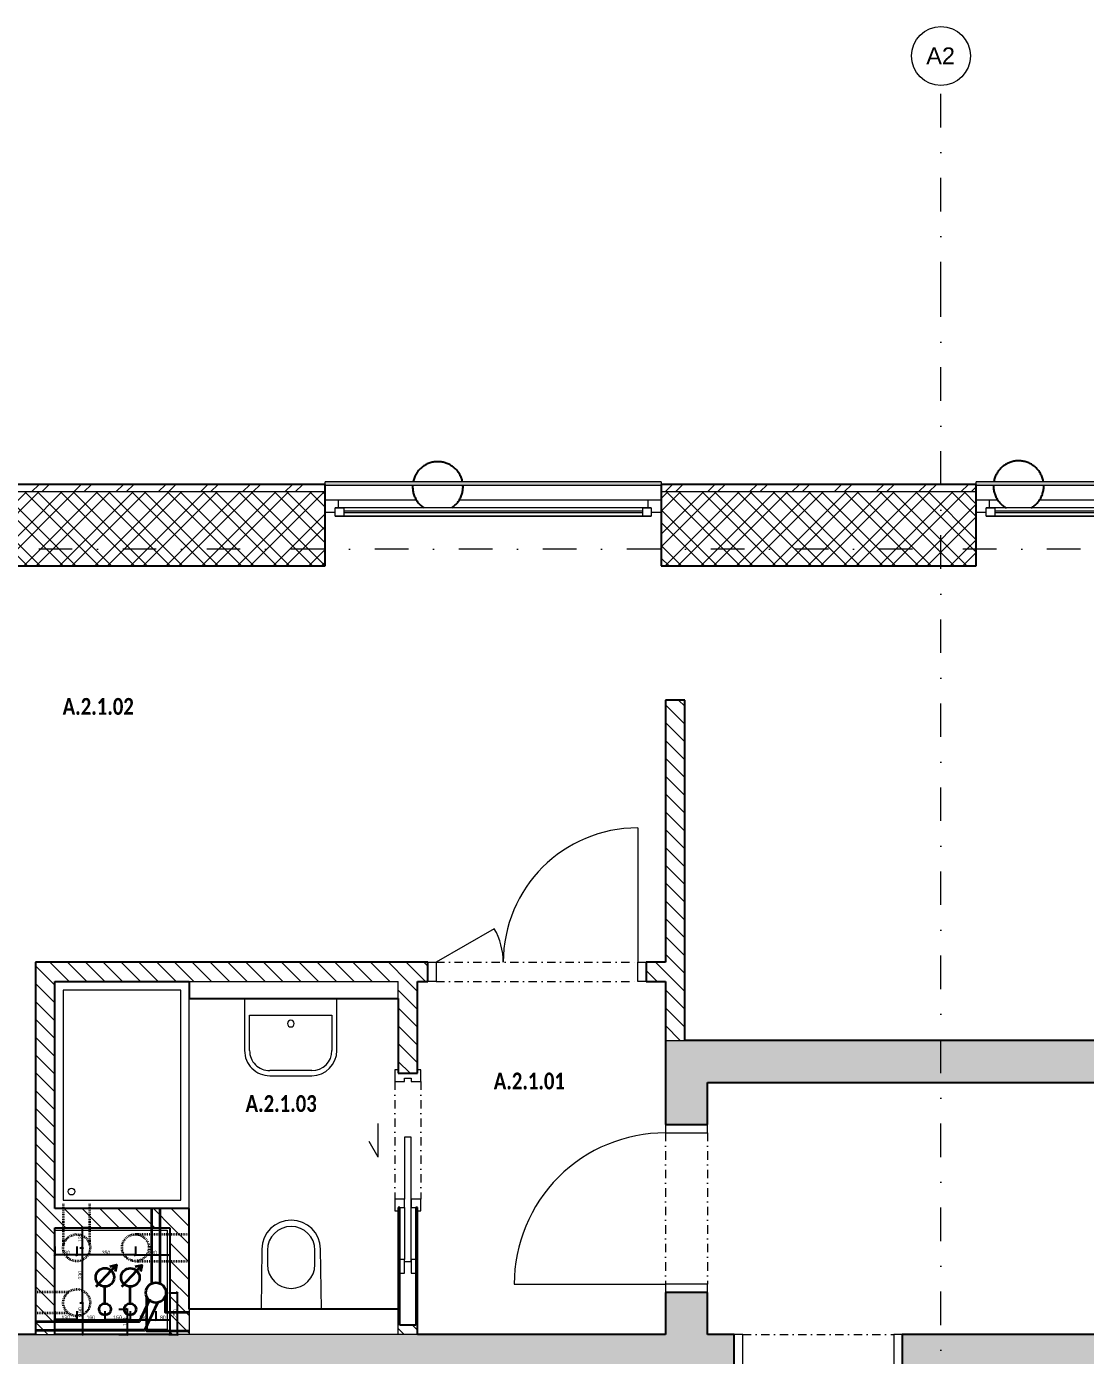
# Model space of a CAD drawing. Header units: millimetres. Extents: x -3417 to 49379, y -3604 to 14792.
# Drawn here: x 2658 to 8960, y 6850 to 14760 of the extents above; entities that cross this region are included whole.
import ezdxf

# ---------------------------------------------------------------- set-up
doc = ezdxf.new("R2010")
doc.units = ezdxf.units.MM
for name, pattern in [('HA_DashDot_10mm-S3mm', [500, 200, -150, 0, -150]), ('UDL_2NP_A$0$HA_DashDot_10mm-S3mm', [500, 200, -150, 0, -150]), ('UDL_2NP_A$0$HA_DashDot_2_2mm-S0_6mm', [110, 50, -30, 0, -30])]:
    doc.linetypes.add(name, pattern=pattern)
for name, color, linetype, lineweight in [('_kanalizace', 34, 'Continuous', 35), ('_vodovod', 5, 'Continuous', 35), ('_VZT', 3, 'Continuous', 35), ('ABMV_det-koty 10', 140, 'Continuous', 5), ('UDL_2NP_A$0$A-AREA-____-IDEN', 252, 'Continuous', 9), ('UDL_2NP_A$0$A-DOOR-____-MCUT', 252, 'UDL_2NP_A$0$HA_DashDot_2_2mm-S0_6mm', 9), ('UDL_2NP_A$0$A-DOOR-____-OTLN', 252, 'Continuous', 9), ('UDL_2NP_A$0$A-DOOR-FRAM-MCUT', 252, 'Continuous', 9), ('UDL_2NP_A$0$A-FLOR-HRAL-OTLN', 252, 'Continuous', 9), ('UDL_2NP_A$0$A-GENM-____-OTLN', 252, 'Continuous', 9), ('UDL_2NP_A$0$A-GLAZ-____-MCUT', 252, 'Continuous', 5), ('UDL_2NP_A$0$A-GLAZ-____-OTLN', 252, 'Continuous', 5), ('UDL_2NP_A$0$A-WALL-____-MCUT', 252, 'Continuous', 9), ('UDL_2NP_A$0$A-WALL-____-PATT', 252, 'Continuous', 25), ('UDL_2NP_A$0$I-WALL-____-MCUT', 252, 'Continuous', 25), ('UDL_2NP_A$0$P-SANR-FIXT-OTLN', 252, 'Continuous', 9), ('UDL_2NP_A$0$S-GRID-____-IDEN', 252, 'Continuous', 9), ('UDL_2NP_A$0$S-GRID-____-OTLN', 252, 'Continuous', 5)]:
    doc.layers.add(name, color=color, linetype=linetype, lineweight=lineweight)
doc.styles.add('ar-na-light10', font='ARIALN.TTF', dxfattribs={"height": 22})
doc.styles.add('UDL_2NP_A$0$Arial_1', font='arial.ttf', dxfattribs={"height": 100})
doc.styles.add('UDL_2NP_A$0$Calibri_B', font='calibrib.ttf', dxfattribs={"width": 0.8, "height": 100})
doc.dimstyles.new('Copy of _MP_10', dxfattribs={"dimscale": 50, "dimtxt": 22, "dimasz": 0.2, "dimexe": 0.12, "dimexo": 0.15, "dimgap": 0.04165, "dimtad": 1, "dimdec": 0, "dimrnd": 0.5, "dimzin": 3, "dimdsep": 46, "dimtxsty": 'ar-na-light10', "dimblk": 'OBLIQUE', "dimcen": 0.12, "dimadec": 0, "dimazin": 2, "dimtfac": 0.75, "dimtdec": 0, "dimtix": 1, "dimtmove": 2, "dimatfit": 2, "dimldrblk": 'OBLIQUE', "dimfxl": 1, "dimfxlon": 1, "dimtolj": 1, "dimtzin": 0, "dimarcsym": 0})
pattern_1 = [(135, (0, 0), (-53.033, -53.033), [])]

# ---------------------------------------------------------------- blocks, each defined once
blk = doc.blocks.new('UDL_2NP_A$0$HA_DR_Single_Swing_Solid - In_900x2100-1679348-UDL_2NP-A')
at = {"layer": 'UDL_2NP_A$0$A-DOOR-____-MCUT'}
for p, q in [((-450, 125), (450, 125)), ((-450, -125), (450, -125))]:
    blk.add_line(p, q, dxfattribs=at)
at = {"layer": 'UDL_2NP_A$0$A-DOOR-____-OTLN', "lineweight": 5}
blk.add_line((450, -1025), (450, -125), dxfattribs=at)
blk.add_arc((450, -125), 900, 180, 270, dxfattribs=at)
at = {"layer": 'UDL_2NP_A$0$A-DOOR-FRAM-MCUT'}
for p, q in [((-450, 125), (-500, 125)), ((-500, 125), (-500, -125)), ((-450, -125), (-450, 125)), ((500, 125), (450, 125)), ((450, 125), (450, -125)), ((500, -125), (500, 125)), ((-500, -125), (-450, -125)), ((450, -125), (500, -125))]:
    blk.add_line(p, q, dxfattribs=at)
blk = doc.blocks.new('UDL_2NP_A$0$HA_DR_Double_Swing_Solid - In_1200x2100_800-1679381-UDL_2NP-A')
at = {"layer": 'UDL_2NP_A$0$A-DOOR-____-MCUT'}
for p, q in [((-600, 57.5), (600, 57.5)), ((-600, -57.5), (600, -57.5))]:
    blk.add_line(p, q, dxfattribs=at)
at = {"layer": 'UDL_2NP_A$0$A-DOOR-____-OTLN', "lineweight": 5}
for p, q in [((600, 857.5), (600, 57.5)), ((-253.6, 257.5), (-600, 57.5))]:
    blk.add_line(p, q, dxfattribs=at)
for centre, radius, start, end in [((600, 57.5), 800, 90, 180), ((-600, 57.5), 400, 360, 30)]:
    blk.add_arc(centre, radius, start, end, dxfattribs=at)
at = {"layer": 'UDL_2NP_A$0$A-DOOR-FRAM-MCUT'}
for p, q in [((-650, -57.5), (-650, 57.5)), ((-650, 57.5), (-600, 57.5)), ((-600, 57.5), (-600, -57.5)), ((600, 57.5), (650, 57.5)), ((600, -57.5), (600, 57.5)), ((650, 57.5), (650, -57.5)), ((-600, -57.5), (-650, -57.5)), ((650, -57.5), (600, -57.5))]:
    blk.add_line(p, q, dxfattribs=at)
blk = doc.blocks.new('UDL_2NP_A$0$HA_DR_Single_SlidingToPocket_Solid - In_700x2100-1679426-UDL_2NP-A')
at = {"layer": 'UDL_2NP_A$0$A-DOOR-____-MCUT'}
for p, q in [((-350, 77.5), (350, 77.5)), ((-350, -77.5), (350, -77.5))]:
    blk.add_line(p, q, dxfattribs=at)
at = {"layer": 'UDL_2NP_A$0$A-DOOR-____-MCUT', "linetype": 'Continuous', "lineweight": 5}
for p, q in [((720, 18.6), (-20, 18.6)), ((-20, 18.6), (-20, -20)), ((720, -20), (720, 18.6)), ((-20, -20), (350, -20)), ((400, -20), (710, -20)), ((100, -177.5), (-100, -177.5)), ((100, -177.5), (7.6, -230.8))]:
    blk.add_line(p, q, dxfattribs=at)
at = {"layer": 'UDL_2NP_A$0$A-DOOR-FRAM-MCUT'}
for p, q in [((-350, 77.5), (-420, 77.5)), ((-420, 77.5), (-420, 57.5)), ((-420, 57.5), (-400, 57.5)), ((-400, 57.5), (-400, -57.5)), ((-370, -20), (-370, 20)), ((-370, 20), (-350, 20)), ((-350, 20), (-350, 77.5)), ((420, 77.5), (350, 77.5)), ((350, 77.5), (350, 20)), ((350, 20), (400, 20)), ((400, 20), (400, 57.5)), ((400, 57.5), (420, 57.5)), ((420, 57.5), (420, 77.5)), ((790, 47.5), (710, 47.5)), ((710, 47.5), (710, 20)), ((710, 20), (790, 20)), ((790, 20), (790, 47.5)), ((-400, -57.5), (-420, -57.5)), ((-420, -57.5), (-420, -77.5)), ((-420, -77.5), (-350, -77.5)), ((-350, -20), (-370, -20)), ((-350, -77.5), (-350, -20)), ((400, -20), (350, -20)), ((350, -20), (350, -77.5)), ((350, -77.5), (420, -77.5)), ((400, -57.5), (400, -20)), ((420, -57.5), (400, -57.5)), ((420, -77.5), (420, -57.5)), ((710, -20), (710, -47.5)), ((790, -20), (710, -20)), ((710, -47.5), (790, -47.5)), ((790, -47.5), (790, -20))]:
    blk.add_line(p, q, dxfattribs=at)
blk = doc.blocks.new('UDL_2NP_A$0$HA_WD_SinglePanel - 1000x2400-1387701-UDL_2NP-A')
at = {"layer": 'UDL_2NP_A$0$A-GLAZ-____-MCUT'}
for p, q in [((-420, 170), (-500, 170)), ((-420, 125), (-420, 170)), ((500, 170), (420, 170)), ((420, 170), (420, 125)), ((-500, 100), (-440, 100)), ((-440, 75), (-440, 125)), ((-440, 125), (-390, 125)), ((-390, 125), (-390, 75)), ((390, 105), (-390, 105)), ((390, 95), (-390, 95)), ((390, 75), (390, 125)), ((390, 125), (440, 125)), ((440, 125), (440, 75)), ((440, 100), (500, 100)), ((-390, 75), (-440, 75)), ((440, 75), (390, 75))]:
    blk.add_line(p, q, dxfattribs=at)
at = {"layer": 'UDL_2NP_A$0$A-GLAZ-____-OTLN'}
for p, q in [((-370.2, 170), (-420, 170)), ((420, 170), (-124.7, 170)), ((440, 125), (-440, 125)), ((-440, 75), (-440, 125)), ((390, 125), (-390, 125)), ((440, 125), (440, 75)), ((-440, 75), (440, 75)), ((390, 75), (-390, 75))]:
    blk.add_line(p, q, dxfattribs=at)
blk = doc.blocks.new('UDL_2NP_A$0$HA_WD_SinglePanel - 2000x2400-1391513-UDL_2NP-A')
at = {"layer": 'UDL_2NP_A$0$A-GLAZ-____-MCUT'}
for p, q in [((-920, 170), (-1000, 170)), ((-920, 125), (-920, 170)), ((1000, 170), (920, 170)), ((920, 170), (920, 125)), ((-1000, 100), (-940, 100)), ((-940, 75), (-940, 125)), ((-940, 125), (-890, 125)), ((-890, 125), (-890, 75)), ((890, 105), (-890, 105)), ((890, 95), (-890, 95)), ((890, 75), (890, 125)), ((890, 125), (940, 125)), ((940, 125), (940, 75)), ((940, 100), (1000, 100)), ((-890, 75), (-940, 75)), ((940, 75), (890, 75))]:
    blk.add_line(p, q, dxfattribs=at)
at = {"layer": 'UDL_2NP_A$0$A-GLAZ-____-OTLN'}
for p, q in [((-455.8, 170), (-920, 170)), ((920, 170), (-203.1, 170)), ((940, 125), (-940, 125)), ((-940, 75), (-940, 125)), ((890, 125), (-890, 125)), ((940, 125), (940, 75)), ((-940, 75), (940, 75)), ((890, 75), (-890, 75))]:
    blk.add_line(p, q, dxfattribs=at)
blk = doc.blocks.new('UDL_2NP_A$0$HA_GM_Shaft_Rectangle - Default-1562919-UDL_2NP-A')
at = {"layer": 'UDL_2NP_A$0$A-GENM-____-OTLN'}
for p, q in [((0, -590), (0, 0)), ((0, 0), (670, 0)), ((670, 0), (670, -590)), ((670, -590), (0, -590))]:
    blk.add_line(p, q, dxfattribs=at)
blk = doc.blocks.new('UDL_2NP_A$0$ABMV_WashBasin_Generic - 550x460-1481868-UDL_2NP-A')
at = {"layer": 'UDL_2NP_A$0$P-SANR-FIXT-OTLN'}
for p, q in [((250, 510), (0, 510)), ((0, 480), (250, 480)), ((-150, 360), (-150, 50)), ((-120, 150), (-120, 360)), ((370, 360), (370, 150)), ((400, 50), (400, 360)), ((370, 150), (-120, 150))]:
    blk.add_line(p, q, dxfattribs=at)
for centre, radius, start, end in [((0, 360), 150, 90, 180), ((0, 360), 120, 90, 180), ((250, 360), 150, 360, 90), ((250, 360), 120, 360, 90), ((125, 200), 20, 90, 270), ((125, 200), 20, 270, 90)]:
    blk.add_arc(centre, radius, start, end, dxfattribs=at)
blk = doc.blocks.new('UDL_2NP_A$0$ABMV_Toilet_WallHung - Default-1481197-UDL_2NP-A')
at = {"layer": 'UDL_2NP_A$0$A-GENM-____-OTLN'}
for p, q in [((-50, 432.3), (-54.6, 75)), ((-16.3, 426.2), (-16.3, 340.3)), ((266.3, 340.3), (266.3, 426.2)), ((304.6, 75), (300, 432.3))]:
    blk.add_line(p, q, dxfattribs=at)
for centre, radius, start, end in [((125, 430.1), 175, 0.73231, 179.26769), ((125, 426.2), 141.3, 0, 180), ((125, 340.3), 141.3, 180, 360)]:
    blk.add_arc(centre, radius, start, end, dxfattribs=at)
blk = doc.blocks.new('UDL_2NP_A$0$ABMV_ShowerBasin_Generic - 800x1350-1417796-UDL_2NP-A')
at = {"layer": 'UDL_2NP_A$0$P-SANR-FIXT-OTLN'}
for p, q in [((1300, -50), (50, -50)), ((50, -50), (50, -750)), ((50, -50), (50, -750)), ((1300, -50), (50, -50)), ((1300, -750), (1300, -50)), ((1300, -750), (1300, -50)), ((50, -750), (1300, -750)), ((50, -750), (1300, -750)), ((0, -800), (1250, -800)), ((0, -800), (1250, -800))]:
    blk.add_line(p, q, dxfattribs=at)
blk.add_circle((100, -100), 20, dxfattribs=at)
blk = doc.blocks.new('UDL_2NP_A$0$Railing - Railing-1645061-UDL_2NP-A')
at = {"layer": 'UDL_2NP_A$0$A-FLOR-HRAL-OTLN'}
blk.add_hatch(color=256, dxfattribs=at).paths.add_polyline_path([(6435, 12030), (6435, 12050), (4435, 12050), (4435, 12030), (6022.3, 12030)])
for p, q in [((4435, 12035), (4435, 12050)), ((6435, 12050), (4435, 12050)), ((4435, 12030), (6435, 12030)), ((6435, 12050), (6435, 12035))]:
    blk.add_line(p, q, dxfattribs=at)
blk = doc.blocks.new('UDL_2NP_A$0$Railing - Railing-1645221-UDL_2NP-A')
at = {"layer": 'UDL_2NP_A$0$A-FLOR-HRAL-OTLN'}
blk.add_hatch(color=256, dxfattribs=at).paths.add_polyline_path([(9310, 12030), (9310, 12050), (8310, 12050), (8310, 12030), (9305.8, 12030)])
for p, q in [((8310, 12035), (8310, 12050)), ((9310, 12050), (8310, 12050)), ((8310, 12030), (9310, 12030)), ((9310, 12050), (9310, 12035))]:
    blk.add_line(p, q, dxfattribs=at)
blk = doc.blocks.new('UDL_2NP_A$0$HA_GM_ProductsPlaceholder - LP31 - Prosklenné zabradlí-V14-UDL_2NP-A')
at = {"layer": 'UDL_2NP_A$0$A-GENM-____-OTLN', "lineweight": 25, "flags": 128}
for points in [[(147, 30), (145.7, 35.7), (144.2, 41.5), (142.4, 47.2), (140.4, 52.8), (138.2, 58.4), (135.7, 63.9), (133, 69.3), (130.2, 74.5), (127.1, 79.7), (123.8, 84.7), (120.3, 89.6), (116.6, 94.3), (112.8, 98.9), (108.7, 103.3), (104.5, 107.6), (100.1, 111.7), (95.6, 115.6), (90.9, 119.3), (86, 122.9), (81, 126.2), (75.9, 129.4), (70.7, 132.3), (65.4, 135), (59.9, 137.5), (54.4, 139.8), (48.7, 141.9), (43, 143.7), (37.2, 145.3), (31.4, 146.7), (25.5, 147.8), (19.6, 148.7), (13.6, 149.4), (7.6, 149.8), (1.6, 150), (-4.4, 149.9), (-10.4, 149.6), (-16.3, 149.1), (-22.3, 148.3), (-28.2, 147.3), (-34.1, 146.1), (-39.9, 144.6), (-45.6, 142.9), (-51.3, 140.9), (-56.9, 138.8), (-62.4, 136.4), (-67.8, 133.8), (-73.1, 131), (-78.3, 127.9), (-83.4, 124.7), (-88.3, 121.3), (-93.1, 117.6), (-97.7, 113.8), (-102.2, 109.8), (-106.5, 105.7), (-110.6, 101.3), (-114.6, 96.8), (-118.4, 92.2), (-121.9, 87.3), (-125.3, 82.4), (-128.5, 77.3), (-131.5, 72.1), (-134.3, 66.8), (-136.9, 61.4), (-139.2, 55.9), (-141.3, 50.2), (-143.2, 44.6), (-144.9, 38.8), (-146.3, 33), (-146.9, 30)], [(-149.7, 10), (-149.7, 9.2), (-150, 3.2), (-150, 0)], [(-150, 0), (-149.9, -6), (-149.5, -12), (-148.9, -18), (-148.1, -23.9), (-147, -29.8), (-145.7, -35.7), (-144.2, -41.5), (-142.4, -47.2), (-140.4, -52.8), (-138.2, -58.4), (-135.7, -63.9), (-133, -69.3), (-130.2, -74.5), (-127.1, -79.7), (-123.8, -84.7), (-120.3, -89.6), (-116.6, -94.3), (-112.8, -98.9), (-108.7, -103.3), (-104.5, -107.6), (-100.1, -111.7), (-95.6, -115.6), (-90.9, -119.3), (-86, -122.9), (-82.9, -125)], [(83.4, -124.7), (88.3, -121.3), (93.1, -117.6), (97.7, -113.8), (102.2, -109.8), (106.5, -105.7), (110.6, -101.3), (114.6, -96.8), (118.4, -92.2), (121.9, -87.3), (125.3, -82.4), (128.5, -77.3), (131.5, -72.1), (134.3, -66.8), (136.9, -61.4), (139.2, -55.9), (141.3, -50.2), (143.2, -44.6), (144.9, -38.8), (146.3, -33), (147.5, -27.1), (148.5, -21.2), (149.2, -15.2), (149.7, -9.2), (150, -3.2), (150, 0)], [(150, 0), (149.9, 6), (149.6, 10)]]:
    blk.add_lwpolyline(points, dxfattribs=at)
blk = doc.blocks.new('UDL_2NP_A$0$HA_GM_ProductsPlaceholder - LP31 - Prosklenné zabradlí-V15-UDL_2NP-A')
at = {"layer": 'UDL_2NP_A$0$A-GENM-____-OTLN', "lineweight": 25}
blk.add_line((150, 0), (149.9, 5), dxfattribs=at)
at = {"layer": 'UDL_2NP_A$0$A-GENM-____-OTLN', "lineweight": 25, "flags": 128}
for points in [[(147.9, 25), (147, 29.8), (145.7, 35.7), (144.2, 41.5), (142.4, 47.2), (140.4, 52.8), (138.2, 58.4), (135.7, 63.9), (133, 69.3), (130.2, 74.5), (127.1, 79.7), (123.8, 84.7), (120.3, 89.6), (116.6, 94.3), (112.8, 98.9), (108.7, 103.3), (104.5, 107.6), (100.1, 111.7), (95.6, 115.6), (90.9, 119.3), (86, 122.9), (81, 126.2), (75.9, 129.4), (70.7, 132.3), (65.4, 135), (59.9, 137.5), (54.4, 139.8), (48.7, 141.9), (43, 143.7), (37.2, 145.3), (31.4, 146.7), (25.5, 147.8), (19.6, 148.7), (13.6, 149.4), (7.6, 149.8), (1.6, 150), (-4.4, 149.9), (-10.4, 149.6), (-16.3, 149.1), (-22.3, 148.3), (-28.2, 147.3), (-34.1, 146.1), (-39.9, 144.6), (-45.6, 142.9), (-51.3, 140.9), (-56.9, 138.8), (-62.4, 136.4), (-67.8, 133.8), (-73.1, 131), (-78.3, 127.9), (-83.4, 124.7), (-88.3, 121.3), (-93.1, 117.6), (-97.7, 113.8), (-102.2, 109.8), (-106.5, 105.7), (-110.6, 101.3), (-114.6, 96.8), (-118.4, 92.2), (-121.9, 87.3), (-125.3, 82.4), (-128.5, 77.3), (-131.5, 72.1), (-134.3, 66.8), (-136.9, 61.4), (-139.2, 55.9), (-141.3, 50.2), (-143.2, 44.6), (-144.9, 38.8), (-146.3, 33), (-147.5, 27.1), (-147.9, 25)], [(-149.9, 5), (-150, 3.2), (-150, 0)], [(-150, 0), (-149.9, -6), (-149.5, -12), (-148.9, -18), (-148.1, -23.9), (-147, -29.8), (-145.7, -35.7), (-144.2, -41.5), (-142.4, -47.2), (-140.4, -52.8), (-138.2, -58.4), (-135.7, -63.9), (-133, -69.3), (-130.2, -74.5), (-127.1, -79.7), (-123.8, -84.7), (-120.3, -89.6), (-116.6, -94.3), (-112.8, -98.9), (-108.7, -103.3), (-104.5, -107.6), (-100.1, -111.7), (-95.6, -115.6), (-90.9, -119.3), (-86, -122.9), (-81, -126.2), (-75.9, -129.4), (-74.8, -130)], [(74.8, -130), (78.3, -127.9), (83.4, -124.7), (88.3, -121.3), (93.1, -117.6), (97.7, -113.8), (102.2, -109.8), (106.5, -105.7), (110.6, -101.3), (114.6, -96.8), (118.4, -92.2), (121.9, -87.3), (125.3, -82.4), (128.5, -77.3), (131.5, -72.1), (134.3, -66.8), (136.9, -61.4), (139.2, -55.9), (141.3, -50.2), (143.2, -44.6), (144.9, -38.8), (146.3, -33), (147.5, -27.1), (148.5, -21.2), (149.2, -15.2), (149.7, -9.2), (150, -3.2), (150, 0)]]:
    blk.add_lwpolyline(points, dxfattribs=at)
blk = doc.blocks.new('UDL_2NP_A$0$Grid - Radius 3_5mm-353793-UDL_2NP-A')
at = {"layer": 'UDL_2NP_A$0$S-GRID-____-IDEN'}
blk.add_circle((0, 0), 3.5, dxfattribs=at)
blk = doc.blocks.new('UDL_2NP_A')
at = {"layer": 'UDL_2NP_A$0$A-WALL-____-PATT', "lineweight": 5}
h = blk.add_hatch(dxfattribs=at)
h.set_pattern_fill('FP_5', color=256, style=0, pattern_type=2)
h.set_pattern_definition([(45, (0, 0), (-125.7236, 125.7236), []), (45, (0, 190.5), (-125.7236, 125.7236), [])])
h.paths.add_polyline_path([(549.8, 11990), (4435, 11990), (4435, 12035), (-385, 12035), (-385, 11990), (200, 11990)])
h.paths.add_polyline_path([(6435, 11990), (8310, 11990), (8310, 12035), (6435, 12035)])
h.paths.add_polyline_path([(9310, 11990), (15185, 11990), (15185, 12035), (9310, 12035)])
h.paths.add_polyline_path([(22500, 11990), (22545, 11990), (22545, 12035), (16185, 12035), (16185, 11990), (22439.7, 11990)])
h = blk.add_hatch(dxfattribs=at)
h.set_pattern_fill('FP_2', color=256, style=0, pattern_type=2)
h.set_pattern_definition([(45, (0, 0), (-106.066, 106.066), []), (45, (75, 0), (-106.066, 106.066), []), (315, (0, 0), (106.066, 106.066), []), (315, (75, 0), (106.066, 106.066), [])])
h.paths.add_polyline_path([(9365, 11550), (15185, 11550), (15185, 11990), (13438.7, 11990), (13438.7, 11890.1), (13338.7, 11890.1), (13338.7, 11990), (9310, 11990), (9310, 11550)])
h.paths.add_polyline_path([(6435, 11550), (8310, 11550), (8310, 11990), (6435, 11990)])
h.paths.add_polyline_path([(100, 11550), (4435, 11550), (4435, 11990), (200, 11990), (200, 11890), (100, 11890)])
h.paths.add_polyline_path([(22060, 11550), (22500, 11550), (22500, 11990), (16185, 11990), (16185, 11550), (19560, 11550)])
h.paths.add_polyline_path([(9659.9, 11889.9), (9559.9, 11889.9), (9559.9, 11989.9), (9659.9, 11989.9)])
h.paths.add_polyline_path([(19460, 11890), (19460, 11990), (19560, 11990), (19560, 11890)])
h = blk.add_hatch(dxfattribs=at)
h.set_pattern_fill('FP_1', color=256, style=0, pattern_type=2)
h.set_pattern_definition(pattern_1)
h.paths.add_polyline_path([(6575, 8725), (6575, 10750), (6460, 10750), (6460, 8725)])
h = blk.add_hatch(dxfattribs=at)
h.set_pattern_fill('FP_1', color=256, style=0, pattern_type=2)
h.set_pattern_definition(pattern_1)
h.paths.add_polyline_path([(5045, 9075), (5045, 9190), (2710, 9190), (2710, 9075), (4985, 9075)])
h.paths.add_polyline_path([(6345, 9075), (6460, 9075), (6460, 9190), (6345, 9190)])
h = blk.add_hatch(dxfattribs=at)
h.set_pattern_fill('FP_1', color=256, style=0, pattern_type=2)
h.set_pattern_definition(pattern_1)
h.paths.add_polyline_path([(2710, 6975), (2825, 6975), (2825, 9075), (2710, 9075), (2710, 7449.9)])
h = blk.add_hatch(dxfattribs=at)
h.set_pattern_fill('FP_1', color=256, style=0, pattern_type=2)
h.set_pattern_definition(pattern_1)
h.paths.add_polyline_path([(4927.8, 6975), (4985, 6975), (4985, 7730), (4975, 7730), (4975, 7030), (4880, 7030), (4880, 7730), (4870, 7730), (4870, 6975)])
h.paths.add_polyline_path([(4985, 8530), (4985, 9075), (4870, 9075), (4870, 8530), (4927.8, 8530)])
at = {"layer": 'UDL_2NP_A$0$A-WALL-____-PATT', "lineweight": 9}
blk.add_hatch(color=256, dxfattribs=at).paths.add_polyline_path([(6710, 8475), (9880.4, 8475), (9880.4, 8725), (6460, 8725), (6460, 8475)])
h = blk.add_hatch(color=256, dxfattribs=at)
h.paths.add_polyline_path([(6460, 6975), (6710, 6975), (6710, 7225), (6460, 7225)])
h.paths.add_polyline_path([(6710, 8225), (6710, 8475), (6460, 8475), (6460, 8225)])
at = {"layer": 'UDL_2NP_A$0$A-WALL-____-PATT', "lineweight": 5}
h = blk.add_hatch(dxfattribs=at)
h.set_pattern_fill('FP_1', color=256, style=0, pattern_type=2)
h.set_pattern_definition(pattern_1)
h.paths.add_polyline_path([(3625, 7610), (3625, 7725), (2825, 7725), (2825, 7610), (3510, 7610)])
h = blk.add_hatch(dxfattribs=at)
h.set_pattern_fill('FP_1', color=256, style=0, pattern_type=2)
h.set_pattern_definition(pattern_1)
h.paths.add_polyline_path([(3625, 6975), (3625, 7610), (3510, 7610), (3510, 6975)])
at = {"layer": 'UDL_2NP_A$0$A-WALL-____-PATT', "lineweight": 9}
h = blk.add_hatch(color=256, dxfattribs=at)
h.paths.add_polyline_path([(3775, 6725), (6870, 6725), (6870, 6975), (100, 6975), (100, 6725), (3660, 6725)])
h.paths.add_polyline_path([(8595, 6725), (10940, 6725), (10940, 6975), (7870, 6975), (7870, 6725), (8225, 6725)])
at = {"layer": 'UDL_2NP_A$0$A-WALL-____-MCUT', "lineweight": 25}
for p, q in [((4435, 12035), (-385, 12035)), ((4435, 11550), (4435, 12035)), ((6435, 12035), (6435, 11550)), ((8310, 12035), (6435, 12035)), ((8310, 11550), (8310, 12035)), ((100, 11550), (4435, 11550)), ((6435, 11550), (8310, 11550))]:
    blk.add_line(p, q, dxfattribs=at)
at = {"layer": 'UDL_2NP_A$0$A-WALL-____-MCUT'}
for p, q in [((4435, 11990), (200, 11990)), ((8310, 11990), (6435, 11990)), ((3625, 9075), (4870, 9075)), ((4870, 8975), (4870, 9075)), ((6460, 8725), (6575, 8725)), ((3625, 7125), (3625, 6975)), ((4870, 6975), (4870, 7125)), ((2710, 6975), (2825, 6975)), ((4985, 6975), (3510, 6975))]:
    blk.add_line(p, q, dxfattribs=at)
at = {"layer": 'UDL_2NP_A$0$I-WALL-____-MCUT'}
for p, q in [((6575, 10750), (6460, 10750)), ((6460, 10750), (6460, 9190)), ((6575, 8725), (6575, 10750)), ((5045, 9190), (2710, 9190)), ((2710, 9190), (2710, 6975)), ((5045, 9075), (5045, 9190)), ((6460, 9190), (6345, 9190)), ((6345, 9190), (6345, 9075)), ((2825, 9075), (3625, 9075)), ((2825, 7725), (2825, 9075)), ((3625, 9075), (3625, 8975)), ((4985, 9075), (5045, 9075)), ((4985, 8530), (4985, 9075)), ((6345, 9075), (6460, 9075)), ((6460, 9075), (6460, 8225)), ((3625, 8975), (4870, 8975)), ((4870, 8975), (4870, 8530)), ((9880.4, 8725), (6575, 8725)), ((4870, 8530), (4985, 8530)), ((6710, 8475), (10130.4, 8475)), ((6710, 8225), (6710, 8475)), ((6460, 8225), (6710, 8225)), ((3625, 7725), (2825, 7725)), ((3625, 7125), (3625, 7725)), ((4870, 7730), (4870, 7125)), ((4880, 7730), (4870, 7730)), ((4880, 7030), (4880, 7730)), ((4985, 7730), (4975, 7730)), ((4975, 7730), (4975, 7030)), ((4985, 6975), (4985, 7730)), ((2825, 6975), (2825, 7610)), ((2825, 7610), (3510, 7610)), ((3510, 7610), (3510, 6975)), ((6460, 7225), (6460, 6975)), ((6710, 7225), (6460, 7225)), ((6710, 6975), (6710, 7225)), ((4870, 7125), (3625, 7125)), ((2710, 6975), (100, 6975)), ((3510, 6975), (2825, 6975)), ((4975, 7030), (4880, 7030)), ((6460, 6975), (4985, 6975)), ((6870, 6975), (6710, 6975)), ((6870, 6725), (6870, 6975)), ((11475, 6975), (7870, 6975)), ((7870, 6975), (7870, 6725))]:
    blk.add_line(p, q, dxfattribs=at)
at = {"layer": 'UDL_2NP_A$0$S-GRID-____-OTLN', "linetype": 'UDL_2NP_A$0$HA_DashDot_10mm-S3mm', "lineweight": 9}
for p, q in [((8100, 13159.9), (8100, 14409.9)), ((8100, -1971.1), (8100, 13159.9)), ((25434, 11650), (-1817.2, 11650))]:
    blk.add_line(p, q, dxfattribs=at)
at = {"layer": 'UDL_2NP_A$0$A-DOOR-____-OTLN'}
for name, p in [('UDL_2NP_A$0$HA_DR_Double_Swing_Solid - In_1200x2100_800-1679381-UDL_2NP-A', (5695, 9132.5)), ('UDL_2NP_A$0$HA_DR_Single_Swing_Solid - In_900x2100-1679348-UDL_2NP-A', (7370, 6850))]:
    blk.add_blockref(name, p, dxfattribs=at)
at = {"layer": 'UDL_2NP_A$0$A-DOOR-____-OTLN', "rotation": 270}
for name, p in [('UDL_2NP_A$0$HA_DR_Single_SlidingToPocket_Solid - In_700x2100-1679426-UDL_2NP-A', (4927.5, 8130)), ('UDL_2NP_A$0$HA_DR_Single_Swing_Solid - In_900x2100-1679348-UDL_2NP-A', (6585, 7725))]:
    blk.add_blockref(name, p, dxfattribs=at)
at = {"layer": 'UDL_2NP_A$0$A-FLOR-HRAL-OTLN'}
for name in ['UDL_2NP_A$0$Railing - Railing-1645061-UDL_2NP-A', 'UDL_2NP_A$0$Railing - Railing-1645221-UDL_2NP-A']:
    blk.add_blockref(name, (0, 0), dxfattribs=at)
at = {"layer": 'UDL_2NP_A$0$A-GENM-____-OTLN'}
for name, p in [('UDL_2NP_A$0$HA_GM_ProductsPlaceholder - LP31 - Prosklenné zabradlí-V14-UDL_2NP-A', (5105.2, 12020)), ('UDL_2NP_A$0$HA_GM_ProductsPlaceholder - LP31 - Prosklenné zabradlí-V15-UDL_2NP-A', (8562.3, 12025))]:
    blk.add_blockref(name, p, dxfattribs=at)
at = {"layer": 'UDL_2NP_A$0$A-GENM-____-OTLN', "lineweight": 5}
blk.add_blockref('UDL_2NP_A$0$HA_GM_Shaft_Rectangle - Default-1562919-UDL_2NP-A', (2825, 7595), dxfattribs=at)
at = {"layer": 'UDL_2NP_A$0$A-GLAZ-____-OTLN'}
for name, p in [('UDL_2NP_A$0$HA_WD_SinglePanel - 2000x2400-1391513-UDL_2NP-A', (5435, 11770)), ('UDL_2NP_A$0$HA_WD_SinglePanel - 1000x2400-1387701-UDL_2NP-A', (8810, 11770))]:
    blk.add_blockref(name, p, dxfattribs=at)
at = {"layer": 'UDL_2NP_A$0$P-SANR-FIXT-OTLN'}
for name, p, rotation in [('UDL_2NP_A$0$ABMV_ShowerBasin_Generic - 800x1350-1417796-UDL_2NP-A', (2825, 7725), 90), ('UDL_2NP_A$0$ABMV_WashBasin_Generic - 550x460-1481868-UDL_2NP-A', (4355, 9025), 180)]:
    blk.add_blockref(name, p, dxfattribs=dict(at, rotation=rotation))
blk.add_blockref('UDL_2NP_A$0$ABMV_Toilet_WallHung - Default-1481197-UDL_2NP-A', (4107.5, 7050), dxfattribs=at)
at = {"layer": 'UDL_2NP_A$0$S-GRID-____-IDEN', "xscale": 49.99999999999998, "yscale": 49.99999999999998, "zscale": 49.99999999999998}
blk.add_blockref('UDL_2NP_A$0$Grid - Radius 3_5mm-353793-UDL_2NP-A', (8100, 14584.9), dxfattribs=at)
at = {"layer": 'UDL_2NP_A$0$A-AREA-____-IDEN', "lineweight": 5, "char_height": 100, "width": 525.907, "attachment_point": 1, "style": 'UDL_2NP_A$0$Calibri_B'}
for s, insert in [('A.2.1.02', (2872.1, 10763.3)), ('A.2.1.01', (5438.2, 8533.5)), ('A.2.1.03', (3960.9, 8399.3))]:
    blk.add_mtext(s, dxfattribs=dict(at, insert=insert))
at = {"layer": 'UDL_2NP_A$0$S-GRID-____-IDEN', "lineweight": 5, "insert": (8012.6, 14635.6), "char_height": 100, "width": 212.447, "attachment_point": 1, "style": 'UDL_2NP_A$0$Arial_1'}
blk.add_mtext('A2', dxfattribs=at)
blk = doc.blocks.new('_Oblique')
at = {"color": 0, "linetype": 'ByBlock', "lineweight": -2}
blk.add_line((-0.5, -0.5), (0.5, 0.5), dxfattribs=at)
blk = doc.blocks.new('*D216')
at = {"layer": 'ABMV_det-koty 10', "color": 0, "lineweight": -2, "transparency": 16777216}
for p, q in [((2825, 7113), (2825, 7057)), ((2955.7, 7063), (2825, 7063)), ((2955.7, 7113), (2955.7, 7057))]:
    blk.add_line(p, q, dxfattribs=at)
at = {"layer": 'ABMV_det-koty 10', "color": 0, "lineweight": -2, "transparency": 16777216, "xscale": 10, "yscale": 10, "zscale": 10, "rotation": 180}
blk.add_blockref('_Oblique', (2825, 7063), dxfattribs=at)
at = {"layer": 'ABMV_det-koty 10', "color": 0, "lineweight": -2, "transparency": 16777216, "xscale": 10, "yscale": 10, "zscale": 10}
blk.add_blockref('_Oblique', (2955.7, 7063), dxfattribs=at)
at = {"layer": 'ABMV_det-koty 10', "color": 0, "transparency": 16777216, "insert": (2890.4, 7076.3), "char_height": 22, "attachment_point": 5, "style": 'ar-na-light10'}
blk.add_mtext('\\A1;{\\fArial Narrow|b0|i0|c238|p34;130}', dxfattribs=at)
blk = doc.blocks.new('*D217')
at = {"layer": 'ABMV_det-koty 10', "color": 0, "lineweight": -2, "transparency": 16777216}
for p, q in [((2955.7, 7112.8), (2955.7, 7056.8)), ((2955.7, 7062.8), (3123.9, 7062.8)), ((3123.9, 7112.8), (3123.9, 7056.8))]:
    blk.add_line(p, q, dxfattribs=at)
at = {"layer": 'ABMV_det-koty 10', "color": 0, "lineweight": -2, "transparency": 16777216, "xscale": 10, "yscale": 10, "zscale": 10, "rotation": 180}
blk.add_blockref('_Oblique', (2955.7, 7062.8), dxfattribs=at)
at = {"layer": 'ABMV_det-koty 10', "color": 0, "lineweight": -2, "transparency": 16777216, "xscale": 10, "yscale": 10, "zscale": 10}
blk.add_blockref('_Oblique', (3123.9, 7062.8), dxfattribs=at)
at = {"layer": 'ABMV_det-koty 10', "color": 0, "transparency": 16777216, "insert": (3039.8, 7076.2), "char_height": 22, "attachment_point": 5, "style": 'ar-na-light10'}
blk.add_mtext('\\A1;{\\fArial Narrow|b0|i0|c238|p34;160}', dxfattribs=at)
blk = doc.blocks.new('*D218')
at = {"layer": 'ABMV_det-koty 10', "color": 0, "lineweight": -2, "transparency": 16777216}
for p, q in [((3123.9, 7113), (3123.9, 7057)), ((3123.9, 7063), (3273.9, 7063)), ((3273.9, 7113), (3273.9, 7057))]:
    blk.add_line(p, q, dxfattribs=at)
at = {"layer": 'ABMV_det-koty 10', "color": 0, "lineweight": -2, "transparency": 16777216, "xscale": 10, "yscale": 10, "zscale": 10, "rotation": 180}
blk.add_blockref('_Oblique', (3123.9, 7063), dxfattribs=at)
at = {"layer": 'ABMV_det-koty 10', "color": 0, "lineweight": -2, "transparency": 16777216, "xscale": 10, "yscale": 10, "zscale": 10}
blk.add_blockref('_Oblique', (3273.9, 7063), dxfattribs=at)
at = {"layer": 'ABMV_det-koty 10', "color": 0, "transparency": 16777216, "insert": (3198.9, 7076.3), "char_height": 22, "attachment_point": 5, "style": 'ar-na-light10'}
blk.add_mtext('\\A1;150', dxfattribs=at)
blk = doc.blocks.new('*D219')
at = {"layer": 'ABMV_det-koty 10', "color": 0, "lineweight": -2, "transparency": 16777216}
for p, q in [((3273.9, 7112.8), (3273.9, 7056.8)), ((3273.9, 7062.8), (3427.2, 7062.8)), ((3427.2, 7112.8), (3427.2, 7056.8))]:
    blk.add_line(p, q, dxfattribs=at)
at = {"layer": 'ABMV_det-koty 10', "color": 0, "lineweight": -2, "transparency": 16777216, "xscale": 10, "yscale": 10, "zscale": 10, "rotation": 180}
blk.add_blockref('_Oblique', (3273.9, 7062.8), dxfattribs=at)
at = {"layer": 'ABMV_det-koty 10', "color": 0, "lineweight": -2, "transparency": 16777216, "xscale": 10, "yscale": 10, "zscale": 10}
blk.add_blockref('_Oblique', (3427.2, 7062.8), dxfattribs=at)
at = {"layer": 'ABMV_det-koty 10', "color": 0, "transparency": 16777216, "insert": (3350.5, 7076.2), "char_height": 22, "attachment_point": 5, "style": 'ar-na-light10'}
blk.add_mtext('\\A1;{\\fArial Narrow|b0|i0|c238|p34;160}', dxfattribs=at)
blk = doc.blocks.new('*D220')
at = {"layer": 'ABMV_det-koty 10', "color": 0, "lineweight": -2, "transparency": 16777216}
for p, q in [((3427.2, 7112.7), (3427.2, 7056.7)), ((3427.2, 7062.7), (3510, 7062.7)), ((3510, 7062.7), (3510, 7056.7))]:
    blk.add_line(p, q, dxfattribs=at)
at = {"layer": 'ABMV_det-koty 10', "color": 0, "lineweight": -2, "transparency": 16777216, "xscale": 10, "yscale": 10, "zscale": 10, "rotation": 180}
blk.add_blockref('_Oblique', (3427.2, 7062.7), dxfattribs=at)
at = {"layer": 'ABMV_det-koty 10', "color": 0, "lineweight": -2, "transparency": 16777216, "xscale": 10, "yscale": 10, "zscale": 10}
blk.add_blockref('_Oblique', (3510, 7062.7), dxfattribs=at)
at = {"layer": 'ABMV_det-koty 10', "color": 0, "transparency": 16777216, "insert": (3468.6, 7076), "char_height": 22, "attachment_point": 5, "style": 'ar-na-light10'}
blk.add_mtext('\\A1;{\\fArial Narrow|b0|i0|c238|p34;80}', dxfattribs=at)
blk = doc.blocks.new('*D221')
at = {"layer": 'ABMV_det-koty 10', "color": 0, "lineweight": -2, "transparency": 16777216}
for p, q in [((3305.5, 7498.3), (3305.5, 7442.3)), ((3305.5, 7448.3), (3510, 7448.3)), ((3510, 7498.3), (3510, 7442.3))]:
    blk.add_line(p, q, dxfattribs=at)
at = {"layer": 'ABMV_det-koty 10', "color": 0, "lineweight": -2, "transparency": 16777216, "xscale": 10, "yscale": 10, "zscale": 10, "rotation": 180}
blk.add_blockref('_Oblique', (3305.5, 7448.3), dxfattribs=at)
at = {"layer": 'ABMV_det-koty 10', "color": 0, "lineweight": -2, "transparency": 16777216, "xscale": 10, "yscale": 10, "zscale": 10}
blk.add_blockref('_Oblique', (3510, 7448.3), dxfattribs=at)
at = {"layer": 'ABMV_det-koty 10', "color": 0, "transparency": 16777216, "insert": (3407.8, 7461.6), "char_height": 22, "attachment_point": 5, "style": 'ar-na-light10'}
blk.add_mtext('\\A1;{\\fArial Narrow|b0|i0|c238|p34;200}', dxfattribs=at)
blk = doc.blocks.new('*D222')
at = {"layer": 'ABMV_det-koty 10', "color": 0, "lineweight": -2, "transparency": 16777216}
for p, q in [((2955.7, 7498.3), (2955.7, 7442.3)), ((3305.5, 7448.3), (2955.7, 7448.3)), ((3305.5, 7498.3), (3305.5, 7442.3))]:
    blk.add_line(p, q, dxfattribs=at)
at = {"layer": 'ABMV_det-koty 10', "color": 0, "lineweight": -2, "transparency": 16777216, "xscale": 10, "yscale": 10, "zscale": 10, "rotation": 180}
blk.add_blockref('_Oblique', (2955.7, 7448.3), dxfattribs=at)
at = {"layer": 'ABMV_det-koty 10', "color": 0, "lineweight": -2, "transparency": 16777216, "xscale": 10, "yscale": 10, "zscale": 10}
blk.add_blockref('_Oblique', (3305.5, 7448.3), dxfattribs=at)
at = {"layer": 'ABMV_det-koty 10', "color": 0, "transparency": 16777216, "insert": (3130.6, 7461.6), "char_height": 22, "attachment_point": 5, "style": 'ar-na-light10'}
blk.add_mtext('\\A1;350', dxfattribs=at)
blk = doc.blocks.new('*D223')
at = {"layer": 'ABMV_det-koty 10', "color": 0, "lineweight": -2, "transparency": 16777216}
for p, q in [((2825, 7498.2), (2825, 7442.2)), ((2955.7, 7448.2), (2825, 7448.2)), ((2955.7, 7498.2), (2955.7, 7442.2))]:
    blk.add_line(p, q, dxfattribs=at)
at = {"layer": 'ABMV_det-koty 10', "color": 0, "lineweight": -2, "transparency": 16777216, "xscale": 10, "yscale": 10, "zscale": 10, "rotation": 180}
blk.add_blockref('_Oblique', (2825, 7448.2), dxfattribs=at)
at = {"layer": 'ABMV_det-koty 10', "color": 0, "lineweight": -2, "transparency": 16777216, "xscale": 10, "yscale": 10, "zscale": 10}
blk.add_blockref('_Oblique', (2955.7, 7448.2), dxfattribs=at)
at = {"layer": 'ABMV_det-koty 10', "color": 0, "transparency": 16777216, "insert": (2890.4, 7461.6), "char_height": 22, "width": 1734.038, "attachment_point": 5, "style": 'ar-na-light10'}
blk.add_mtext('\\A1;{\\fArial Narrow|b0|i0|c238|p34;130}', dxfattribs=at)
blk = doc.blocks.new('*D224')
at = {"layer": 'ABMV_det-koty 10', "color": 0, "lineweight": -2, "transparency": 16777216}
for p, q in [((3039.7, 7610), (2983.7, 7610)), ((2989.7, 7490.8), (2989.7, 7610)), ((2973.9, 7490.8), (2995.7, 7490.8))]:
    blk.add_line(p, q, dxfattribs=at)
at = {"layer": 'ABMV_det-koty 10', "color": 0, "lineweight": -2, "transparency": 16777216, "xscale": 10, "yscale": 10, "zscale": 10}
for p, rotation in [((2989.7, 7610), 90), ((2989.7, 7490.8), 270)]:
    blk.add_blockref('_Oblique', p, dxfattribs=dict(at, rotation=rotation))
at = {"layer": 'ABMV_det-koty 10', "color": 0, "transparency": 16777216, "insert": (2976.4, 7550.4), "char_height": 22, "attachment_point": 5, "rotation": 90, "style": 'ar-na-light10'}
blk.add_mtext('\\A1;{\\fArial Narrow|b0|i0|c238|p34;120}', dxfattribs=at)
blk = doc.blocks.new('*D225')
at = {"layer": 'ABMV_det-koty 10', "color": 0, "lineweight": -2, "transparency": 16777216}
for p, q in [((2973.9, 7490.8), (2995.7, 7490.8)), ((2989.7, 7163.9), (2989.7, 7490.8)), ((2978.1, 7163.9), (2995.7, 7163.9))]:
    blk.add_line(p, q, dxfattribs=at)
at = {"layer": 'ABMV_det-koty 10', "color": 0, "lineweight": -2, "transparency": 16777216, "xscale": 10, "yscale": 10, "zscale": 10}
for p, rotation in [((2989.7, 7490.8), 90), ((2989.7, 7163.9), 270)]:
    blk.add_blockref('_Oblique', p, dxfattribs=dict(at, rotation=rotation))
at = {"layer": 'ABMV_det-koty 10', "color": 0, "transparency": 16777216, "insert": (2976.4, 7327.4), "char_height": 22, "attachment_point": 5, "rotation": 90, "style": 'ar-na-light10'}
blk.add_mtext('\\A1;{\\fArial Narrow|b0|i0|c238|p34;330}', dxfattribs=at)
blk = doc.blocks.new('*D226')
at = {"layer": 'ABMV_det-koty 10', "color": 0, "lineweight": -2, "transparency": 16777216}
for p, q in [((2973.9, 7163.9), (2995.6, 7163.9)), ((2989.6, 7163.9), (2989.6, 6975)), ((3039.6, 6975), (2983.6, 6975))]:
    blk.add_line(p, q, dxfattribs=at)
at = {"layer": 'ABMV_det-koty 10', "color": 0, "lineweight": -2, "transparency": 16777216, "xscale": 10, "yscale": 10, "zscale": 10}
for p, rotation in [((2989.6, 7163.9), 90), ((2989.6, 6975), 270)]:
    blk.add_blockref('_Oblique', p, dxfattribs=dict(at, rotation=rotation))
at = {"layer": 'ABMV_det-koty 10', "color": 0, "transparency": 16777216, "insert": (2976.3, 7111), "char_height": 22, "attachment_point": 5, "rotation": 90, "style": 'ar-na-light10'}
blk.add_mtext('\\A1;{\\fArial Narrow|b0|i0|c238|p34;190}', dxfattribs=at)
blk = doc.blocks.new('*D227')
at = {"layer": 'ABMV_det-koty 10', "color": 0, "lineweight": -2, "transparency": 16777216}
for p, q in [((3205.8, 7125), (3261.8, 7125)), ((3255.8, 7125), (3255.8, 6975)), ((3205.8, 6975), (3261.8, 6975))]:
    blk.add_line(p, q, dxfattribs=at)
at = {"layer": 'ABMV_det-koty 10', "color": 0, "lineweight": -2, "transparency": 16777216, "xscale": 10, "yscale": 10, "zscale": 10}
for p, rotation in [((3255.8, 7125), 90), ((3255.8, 6975), 270)]:
    blk.add_blockref('_Oblique', p, dxfattribs=dict(at, rotation=rotation))
at = {"layer": 'ABMV_det-koty 10', "color": 0, "transparency": 16777216, "insert": (3242.4, 7050), "char_height": 22, "attachment_point": 5, "rotation": 90, "style": 'ar-na-light10'}
blk.add_mtext('\\A1;150', dxfattribs=at)
blk = doc.blocks.new('*D228')
at = {"layer": 'ABMV_det-koty 10', "color": 0, "lineweight": -2, "transparency": 16777216}
for p, q in [((3504.4, 7223.5), (3560.4, 7223.5)), ((3554.4, 7223.5), (3554.4, 6975)), ((3504.4, 6975), (3560.4, 6975))]:
    blk.add_line(p, q, dxfattribs=at)
at = {"layer": 'ABMV_det-koty 10', "color": 0, "lineweight": -2, "transparency": 16777216, "xscale": 10, "yscale": 10, "zscale": 10}
for p, rotation in [((3554.4, 7223.5), 90), ((3554.4, 6975), 270)]:
    blk.add_blockref('_Oblique', p, dxfattribs=dict(at, rotation=rotation))
at = {"layer": 'ABMV_det-koty 10', "color": 0, "transparency": 16777216, "insert": (3541.1, 7099.2), "char_height": 22, "attachment_point": 5, "rotation": 90, "style": 'ar-na-light10'}
blk.add_mtext('\\A1;{\\fArial Narrow|b0|i0|c238|p34;250}', dxfattribs=at)

msp = doc.modelspace()

# ---------------------------------------------------------------- block references
at = {"layer": 'ABMV_det-koty 10'}
msp.add_blockref('UDL_2NP_A', (0, 0), dxfattribs=at)

# ---------------------------------------------------------------- next in the draw order: linework, layer by layer
at = {"layer": '_kanalizace'}
for points in [[(3402.2, 7278), (3402.2, 7725)], [(3452.2, 7278), (3452.2, 7725)], [(3372.2, 7199.5), (3372.2, 6996.6), (3625, 6996.6)], [(3482.2, 7199.5), (3482.2, 7106.6), (3625, 7106.6)], [(3391.5, 7184.6), (3328.3, 7049.1), (2710, 7049.1)], [(3437.2, 7163.5), (3360.1, 6999.1), (2710, 6999.1)]]:
    msp.add_lwpolyline(points, dxfattribs=at)
msp.add_circle((3427.2, 7223.5), 60, dxfattribs=at)
at = {"layer": '_vodovod'}
for points in [[(3072.6, 7260.2), (3192.8, 7388.6)], [(3152.2, 7379.9), (3192.8, 7388.6), (3185.1, 7350.3)], [(3223.8, 7259.7), (3343.9, 7388.1)], [(3303.3, 7379.3), (3343.9, 7388.1), (3336.2, 7349.7)], [(3123.9, 7160), (3123.9, 7160), (3123.9, 7260)], [(3273.9, 7160), (3273.9, 7160), (3273.9, 7260)]]:
    msp.add_lwpolyline(points, dxfattribs=at)
for centre, radius in [((3123.9, 7315), 55), ((3275, 7314.4), 55), ((3123.9, 7125), 35), ((3273.9, 7125), 35)]:
    msp.add_circle(centre, radius, dxfattribs=at)
at = {"layer": '_VZT', "linetype": 'HA_DashDot_10mm-S3mm', "ltscale": 0.02}
for points in [[(2877.1, 7505.8), (2877.2, 7755)], [(3034.3, 7505.8), (3034.3, 7755)], [(3305.5, 7571.6), (3625, 7571.6)], [(3305.5, 7411.6), (3625, 7411.6)], [(2905.8, 7226.4), (2710, 7226.4)], [(2905.8, 7101.4), (2710, 7101.4)]]:
    msp.add_lwpolyline(points, dxfattribs=at)
for centre in [(2955.7, 7490.8), (3305.5, 7491.6), (2955.7, 7163.9)]:
    msp.add_circle(centre, 80, dxfattribs=at)

# ---------------------------------------------------------------- next in the draw order: dimensions: what is measured, and where the dimension line sits
at = {"layer": 'ABMV_det-koty 10'}
for base, p1, p2, text, picture, middle in [((2825, 7448.2), (2955.7, 7661), (2825, 7661), '{\\fArial Narrow|b0|i0|c238|p34;130}', '*D223', (2890.4, 7461.6)), ((3510, 7448.3), (3305.5, 7661.8), (3510, 7661.8), '{\\fArial Narrow|b0|i0|c238|p34;200}', '*D221', (3407.8, 7461.6)), ((2825, 7063), (2955.7, 7252), (2825, 7252), '{\\fArial Narrow|b0|i0|c238|p34;130}', '*D216', (2890.4, 7076.3)), ((3123.9, 7062.8), (2955.7, 7252), (3123.9, 7213), '{\\fArial Narrow|b0|i0|c238|p34;160}', '*D217', (3039.8, 7076.2)), ((3427.2, 7062.8), (3273.9, 7213), (3427.2, 7223.5), '{\\fArial Narrow|b0|i0|c238|p34;160}', '*D219', (3350.5, 7076.2)), ((3510, 7062.7), (3427.2, 7223.5), (3510, 7063), '{\\fArial Narrow|b0|i0|c238|p34;80}', '*D220', (3468.6, 7076))]:
    dim = msp.add_linear_dim(base=base, p1=p1, p2=p2, text=text, dimstyle='Copy of _MP_10', dxfattribs=at)
    dim.commit()
    dim.dimension.update_dxf_attribs({"geometry": picture, "text_midpoint": middle})
for base, p1, p2, picture, middle in [((2955.7, 7448.3), (3305.5, 7661.8), (2955.7, 7661), '*D222', (3130.6, 7461.6)), ((3273.9, 7063), (3123.9, 7213), (3273.9, 7213), '*D218', (3198.9, 7076.3))]:
    dim = msp.add_linear_dim(base=base, p1=p1, p2=p2, dimstyle='Copy of _MP_10', dxfattribs=at)
    dim.commit()
    dim.dimension.update_dxf_attribs({"geometry": picture, "text_midpoint": middle})
for base, p1, p2, text, picture, middle in [((2989.7, 7610), (2966.4, 7490.8), (3120.4, 7610), '{\\fArial Narrow|b0|i0|c238|p34;120}', '*D224', (2976.4, 7550.4)), ((2989.7, 7490.8), (2970.6, 7163.9), (2966.4, 7490.8), '{\\fArial Narrow|b0|i0|c238|p34;330}', '*D225', (2976.4, 7327.4)), ((3554.4, 6975), (3471.6, 7223.5), (3471.6, 6975), '{\\fArial Narrow|b0|i0|c238|p34;250}', '*D228', (3541.1, 7099.2))]:
    dim = msp.add_linear_dim(base=base, p1=p1, p2=p2, angle=90, text=text, dimstyle='Copy of _MP_10', dxfattribs=at)
    dim.commit()
    dim.dimension.update_dxf_attribs({"geometry": picture, "text_midpoint": middle})
dim = msp.add_linear_dim(base=(2989.6, 6975), p1=(2966.4, 7163.9), p2=(3120.4, 6975), angle=90, text='{\\fArial Narrow|b0|i0|c238|p34;190}', dimstyle='Copy of _MP_10', dxfattribs=at)
dim.commit()
dim.dimension.update_dxf_attribs({"geometry": '*D226', "text_midpoint": (2976.3, 7111), "dimtype": 160})
dim = msp.add_linear_dim(base=(3255.8, 6975), p1=(3019.5, 7125), p2=(3019.5, 6975), angle=90, dimstyle='Copy of _MP_10', dxfattribs=at)
dim.commit()
dim.dimension.update_dxf_attribs({"geometry": '*D227', "text_midpoint": (3242.4, 7050)})

doc.saveas('drawing.dxf')
